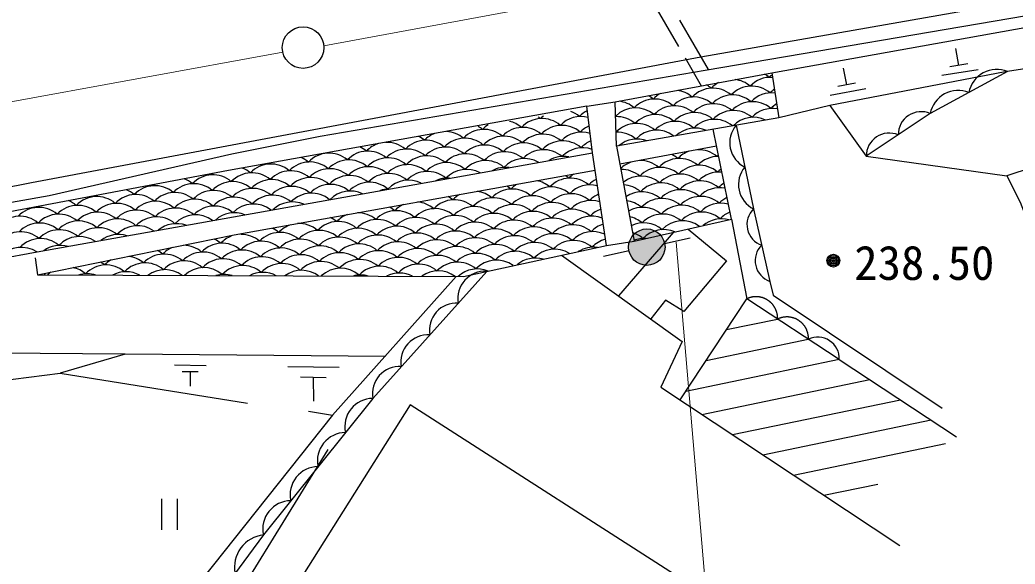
# Model space of a CAD drawing. Units: millimetres, scale not verified. Extents: x 40000 to 680000, y 20000 to 380000.
# Drawn here: x 157184 to 195454, y 256520 to 277451 of the extents above; entities that cross this region are included whole.
import ezdxf
from ezdxf.enums import TextEntityAlignment as Align

# ---------------------------------------------------------------- set-up
doc = ezdxf.new("R2010")
doc.units = ezdxf.units.MM
doc.header["$LTSCALE"] = 1000
doc.header["$PDMODE"] = 32
doc.header["$PDSIZE"] = 500
doc.linetypes.add('CHAIN', pattern=[18.5, 12, -1.5, 3.5, -1.5])
for name, color, linetype, lineweight in [('M-BGD', 7, 'Continuous', 25), ('M-BMK', 2, 'CHAIN', 13), ('M-BMK-SRVR', 3, 'Continuous', 25), ('M-STR-HTXT', 7, 'Continuous', 13)]:
    doc.layers.add(name, color=color, linetype=linetype, lineweight=lineweight)
doc.styles.add('ＭＳ ゴシック', font='')
doc.styles.get('ＭＳ ゴシック').set_extended_font_data('MS Gothic')

msp = doc.modelspace()

# ---------------------------------------------------------------- hatches: boundary and pattern name
at = {"layer": 'M-BGD'}
msp.add_hatch(color=256, dxfattribs=at).paths.add_polyline_path([(181977, 268857, -0.41421), (181438, 268027, -0.41421), (180607, 268565, -1)])

# ---------------------------------------------------------------- linework, layer by layer
for p, q in [((183372, 276028), (230531, 284332)), ((186098, 275421), (205454, 278876)), ((181507, 278152), (182511, 276422)), ((182550, 277435), (183657, 275539)), ((205444, 277029), (195070, 275455)), ((193287, 275700), (193177, 276351)), ((182761, 275990), (183386, 274914)), ((188977, 274950), (188854, 275592)), ((193636, 275757), (192938, 275644)), ((180079, 274295), (186098, 275421)), ((186098, 275421), (186364, 273687)), ((195070, 275455), (188326, 274165)), ((194030, 275535), (192635, 275308)), ((189716, 274801), (188339, 274548)), ((189321, 275013), (188633, 274887)), ((178991, 274135), (165210, 271660)), ((178991, 274135), (180079, 274295)), ((179201, 272340), (178991, 274135)), ((180130, 272595), (180079, 274295)), ((188326, 274165), (186364, 273687)), ((188326, 274165), (189727, 272206)), ((186364, 273687), (180130, 272595)), ((184543, 269785), (183837, 273244)), ((180130, 272595), (180800, 268936)), ((183969, 272595), (180258, 271899)), ((157848, 268528), (179201, 272340)), ((179736, 268771), (179201, 272340)), ((189727, 272206), (195141, 271456)), ((165210, 271660), (138028, 266534)), ((165423, 269187), (179302, 271666)), ((180800, 268936), (184543, 269785)), ((184543, 269785), (185134, 266723)), ((157859, 267640), (165423, 269187)), ((180210, 266832), (182328, 269283)), ((181977, 268857), (182955, 269066)), ((182876, 269407), (184362, 268179)), ((174236, 267585), (179736, 268771)), ((179736, 268771), (180800, 268936)), ((153400, 267719), (157848, 268528)), ((157774, 268295), (157859, 267640)), ((178014, 268400), (182654, 265086)), ((180607, 268565), (179629, 268357)), ((184362, 268179), (182720, 266230)), ((157859, 267640), (174236, 267585)), ((173964, 267586), (169199, 262249)), ((186025, 267393), (186146, 266860)), ((186146, 266860), (192647, 262518)), ((182015, 266672), (181442, 265952)), ((182720, 266230), (182015, 266672)), ((182573, 262836), (185134, 266723)), ((185133, 266722), (185136, 266722)), ((188693, 264389), (185134, 266723)), ((184354, 265539), (186318, 265947)), ((184354, 265539), (186318, 265947)), ((182654, 265086), (181830, 263329)), ((183574, 264355), (187501, 265171)), ((161226, 264589), (150533, 264675)), ((161226, 264589), (158734, 263868)), ((171240, 264507), (161226, 264589)), ((163123, 264182), (164345, 264164)), ((167482, 264120), (169460, 264091)), ((182794, 263172), (188683, 264396)), ((188693, 264389), (193205, 261418)), ((147641, 262415), (158734, 263868)), ((158734, 263868), (165933, 262706)), ((163425, 263933), (164036, 263924)), ((163730, 263928), (163732, 263358)), ((167971, 263717), (168960, 263703)), ((168465, 263710), (168469, 262786)), ((181830, 263329), (191016, 257237)), ((183413, 262279), (189862, 263619)), ((184586, 261501), (191041, 262843)), ((169199, 262249), (164176, 255931)), ((168278, 262402), (169199, 262249)), ((185758, 260724), (192220, 262066)), ((186931, 259946), (192776, 261161)), ((160667, 247357), (169032, 260931)), ((188104, 259168), (190171, 259598)), ((162634, 259036), (162634, 257836)), ((163234, 259036), (163234, 257836))]:
    msp.add_line(p, q, dxfattribs=at)
for points in [[(183541, 275520), (196495, 277721), (209365, 280007), (227483, 283309), (230192, 283715)], [(135395, 267023), (147389, 269170), (157633, 271202), (183372, 276028)], [(135366, 266630), (158311, 270694), (165338, 272302), (168725, 272980), (183541, 275520)], [(195163, 275469), (192189, 273850), (189727, 272206)], [(184726, 273400), (185397, 270182), (186025, 267393)], [(175139, 267779), (170754, 262894), (166546, 257642), (162199, 251730), (159024, 247332)], [(186321, 265945), (186321, 265960), (186321, 265975), (186321, 265989), (186321, 266004), (186320, 266019), (186319, 266033), (186318, 266048), (186317, 266063), (186315, 266077), (186313, 266092), (186311, 266106), (186308, 266121), (186306, 266135), (186303, 266149), (186300, 266164), (186296, 266178), (186292, 266192), (186288, 266206), (186284, 266220), (186280, 266234), (186275, 266248), (186270, 266262), (186265, 266276), (186259, 266290), (186254, 266303), (186248, 266316), (186242, 266330), (186235, 266343), (186229, 266356), (186222, 266369), (186215, 266382), (186207, 266395), (186200, 266407), (186192, 266420), (186184, 266432), (186176, 266444), (186168, 266456), (186159, 266468), (186150, 266480), (186141, 266491), (186132, 266503), (186122, 266514), (186113, 266525), (186103, 266536), (186093, 266547), (186083, 266557), (186072, 266568), (186062, 266578), (186051, 266588), (186040, 266598), (186029, 266607), (186018, 266617), (186006, 266626), (185995, 266635), (185983, 266644), (185971, 266652), (185959, 266661), (185947, 266669), (185934, 266677), (185922, 266684), (185909, 266692), (185897, 266699), (185884, 266706), (185871, 266713), (185858, 266720), (185844, 266726), (185831, 266732), (185818, 266738), (185804, 266744), (185790, 266749), (185777, 266754), (185763, 266759), (185749, 266764), (185735, 266768), (185721, 266772), (185707, 266776), (185693, 266780), (185678, 266783), (185664, 266787), (185650, 266790), (185635, 266792), (185621, 266795), (185606, 266797), (185592, 266799), (185577, 266800), (185562, 266802), (185548, 266803), (185533, 266804), (185518, 266804), (185504, 266804), (185489, 266805), (185474, 266804), (185460, 266804), (185445, 266803), (185430, 266802), (185416, 266801), (185401, 266800), (185387, 266798), (185372, 266796), (185358, 266794), (185343, 266791), (185329, 266788), (185314, 266785), (185300, 266782), (185286, 266778), (185272, 266775), (185258, 266771), (185243, 266766), (185230, 266762), (185216, 266757), (185202, 266752), (185188, 266747), (185175, 266741), (185161, 266736), (185148, 266730), (185134, 266723)], [(187507, 265167), (187507, 265182), (187507, 265197), (187507, 265211), (187507, 265226), (187506, 265241), (187505, 265255), (187504, 265270), (187503, 265285), (187501, 265299), (187499, 265314), (187497, 265328), (187495, 265343), (187492, 265357), (187489, 265371), (187486, 265386), (187482, 265400), (187479, 265414), (187475, 265428), (187470, 265442), (187466, 265456), (187461, 265470), (187456, 265484), (187451, 265498), (187446, 265511), (187440, 265525), (187434, 265538), (187428, 265552), (187422, 265565), (187415, 265578), (187408, 265591), (187401, 265604), (187394, 265617), (187386, 265629), (187378, 265642), (187370, 265654), (187362, 265666), (187354, 265678), (187345, 265690), (187336, 265702), (187327, 265713), (187318, 265725), (187309, 265736), (187299, 265747), (187289, 265758), (187279, 265769), (187269, 265779), (187259, 265790), (187248, 265800), (187237, 265810), (187226, 265820), (187215, 265829), (187204, 265839), (187193, 265848), (187181, 265857), (187169, 265866), (187157, 265874), (187145, 265883), (187133, 265891), (187121, 265899), (187108, 265906), (187096, 265914), (187083, 265921), (187070, 265928), (187057, 265935), (187044, 265942), (187031, 265948), (187017, 265954), (187004, 265960), (186990, 265966), (186977, 265971), (186963, 265976), (186949, 265981), (186935, 265986), (186921, 265990), (186907, 265994), (186893, 265998), (186879, 266002), (186865, 266005), (186850, 266009), (186836, 266011), (186821, 266014), (186807, 266017), (186792, 266019), (186778, 266021), (186763, 266022), (186749, 266024), (186734, 266025), (186719, 266026), (186705, 266026), (186690, 266026), (186675, 266027), (186661, 266026), (186646, 266026), (186631, 266025), (186617, 266024), (186602, 266023), (186587, 266022), (186573, 266020), (186558, 266018), (186544, 266016), (186529, 266013), (186515, 266010), (186501, 266007), (186486, 266004), (186472, 266000), (186458, 265997), (186444, 265993), (186430, 265988), (186416, 265984), (186402, 265979), (186388, 265974), (186374, 265969), (186361, 265963), (186347, 265958), (186334, 265952), (186321, 265945)]]:
    msp.add_lwpolyline(points, dxfattribs=at)
for points in [[(195141, 271456), (195649, 270440), (196072, 269339), (196834, 267984), (197088, 267984), (209534, 271625), (208772, 275943)], [(183541, 255369), (172196, 262650), (161951, 246394), (173127, 239113)]]:
    msp.add_lwpolyline(points, close=True, dxfattribs=at)
for centre, radius in [((181292, 268711), 700), ((188464, 268191), 250), ((188464, 268191), 200), ((188464, 268191), 150), ((188464, 268191), 100), ((188464, 268191), 50), ((188464, 268191), 20)]:
    msp.add_circle(centre, radius, dxfattribs=at)
for centre, radius, start, end in [((149968, 259202), 72979, 50.0448, 50.0448), ((131275, 399000), 123542, 277.57349, 284.53933), ((194753, 274453), 1096, 67.9903, 169.1396), ((186058, 274155), 1088, 86.4532, 136.6028), ((185293, 274415), 1088, 49.3972, 61.2364), ((186791, 274494), 1088, 128.8057, 136.6028), ((183827, 273737), 1088, 49.3972, 136.6028), ((183062, 273998), 1088, 49.3972, 61.2171), ((184560, 274076), 1088, 117.7862, 136.6028), ((185325, 273816), 1088, 49.3972, 136.6028), ((184560, 274076), 1088, 49.3972, 83.4148), ((186823, 273894), 1088, 125.2117, 136.6028), ((181596, 273320), 1088, 49.3972, 136.6028), ((180831, 273580), 1088, 49.3972, 61.1979), ((182329, 273659), 1088, 117.8274, 136.6028), ((183094, 273399), 1088, 49.3972, 136.6028), ((182329, 273659), 1088, 49.3972, 83.3736), ((184592, 273477), 1088, 49.3972, 136.6028), ((186089, 273556), 1088, 83.192, 136.6028), ((193265, 273643), 1096, 67.9903, 169.1396), ((180862, 272981), 1088, 49.3972, 134.8563), ((180098, 273242), 1088, 49.3972, 83.3324), ((182360, 273060), 1088, 49.3972, 136.6028), ((183858, 273138), 1088, 49.3972, 136.6028), ((185356, 273217), 1088, 49.3972, 136.6028), ((186121, 272956), 1088, 79.8782, 136.6028), ((186854, 273295), 1088, 121.7268, 136.6028), ((177259, 272568), 1088, 49.3972, 136.6028), ((176494, 272829), 1088, 49.3972, 55.6166), ((177992, 272907), 1088, 128.3579, 136.6028), ((178757, 272647), 1088, 74.7902, 136.6028), ((177992, 272907), 1088, 49.3972, 70.0092), ((179490, 272986), 1088, 116.1381, 136.6028), ((180129, 272642), 1088, 49.3972, 91.7434), ((181627, 272721), 1088, 49.3972, 136.6028), ((183125, 272799), 1088, 49.3972, 136.6028), ((184623, 272878), 1088, 49.3972, 136.6028), ((185388, 272618), 1088, 64.3616, 135.5017), ((191842, 273036), 884, 66.9453, 180.5166), ((174263, 272411), 1088, 49.3972, 60.0765), ((175761, 272490), 1088, 121.5845, 136.6028), ((176526, 272229), 1088, 49.3972, 136.6028), ((175761, 272490), 1088, 49.3972, 76.7827), ((178023, 272308), 1088, 49.3972, 136.6028), ((179521, 272386), 1088, 113.9999, 136.6028), ((180894, 272382), 1088, 49.3972, 135.8183), ((182392, 272461), 1088, 49.3972, 136.6028), ((183156, 272200), 1088, 66.8147, 133.0486), ((183890, 272539), 1088, 50.2431, 136.6028), ((185524, 272727), 1044, 139.8685, 243.6941), ((172032, 271994), 1088, 49.3972, 63.8977), ((173530, 272072), 1088, 111.8965, 136.6028), ((174294, 271812), 1088, 49.3972, 136.6028), ((173530, 272072), 1088, 49.3972, 86.5896), ((175028, 272151), 1088, 49.3972, 136.6028), ((175792, 271891), 1088, 49.3972, 136.6028), ((177290, 271969), 1088, 49.3972, 136.6028), ((178788, 272048), 1088, 72.5861, 136.6028), ((180161, 272043), 1088, 49.3972, 92.4401), ((180925, 271783), 1088, 69.4407, 130.4227), ((181658, 272122), 1088, 52.0832, 136.6028), ((190612, 272214), 884, 66.9453, 180.5166), ((169800, 271577), 1088, 49.3972, 65.1452), ((171298, 271655), 1088, 107.4482, 136.6028), ((171298, 271655), 1088, 49.3972, 93.0432), ((172063, 271395), 1088, 49.3972, 136.6028), ((172796, 271734), 1088, 49.3972, 136.6028), ((173561, 271473), 1088, 49.3972, 136.6028), ((175059, 271552), 1088, 49.3972, 136.6028), ((176557, 271630), 1088, 49.3972, 136.6028), ((178055, 271709), 1088, 49.3972, 136.6028), ((178820, 271448), 1088, 70.3434, 136.6028), ((179553, 271787), 1088, 111.8863, 136.6028), ((167569, 271159), 1088, 49.3972, 66.4326), ((169067, 271238), 1088, 49.3972, 136.6028), ((168303, 271498), 1088, 49.3972, 50.3499), ((169800, 271577), 1088, 135.3462, 136.6028), ((170565, 271316), 1088, 49.3972, 136.6028), ((171330, 271056), 1088, 49.3972, 136.6028), ((172828, 271134), 1088, 49.3972, 136.6028), ((174326, 271213), 1088, 49.3972, 136.6028), ((175824, 271291), 1088, 49.3972, 136.6028), ((176588, 271031), 1088, 59.8527, 136.6028), ((177322, 271370), 1088, 49.3972, 136.6028), ((178086, 271110), 1088, 79.201, 121.0481), ((182542, 271032), 1088, 49.3972, 136.6028), ((181777, 271293), 1088, 49.3972, 64.2568), ((183275, 271371), 1088, 109.4311, 136.6028), ((183275, 271371), 1088, 49.3972, 91.8134), ((184040, 271111), 1088, 89.4327, 136.6028), ((184773, 271450), 1088, 132.4199, 136.6028), ((165338, 270742), 1088, 49.3972, 67.7647), ((166836, 270820), 1088, 49.3972, 136.6028), ((166071, 271081), 1088, 49.3972, 51.309), ((167569, 271159), 1088, 134.0588, 136.6028), ((168334, 270899), 1088, 49.3972, 136.6028), ((169099, 270639), 1088, 49.3972, 136.6028), ((169832, 270977), 1088, 49.3972, 136.6028), ((170597, 270717), 1088, 49.3972, 136.6028), ((172095, 270796), 1088, 49.3972, 136.6028), ((173592, 270874), 1088, 49.3972, 136.6028), ((175090, 270953), 1088, 49.3972, 136.6028), ((175855, 270692), 1088, 82.148, 118.1011), ((181044, 270954), 1088, 109.7997, 134.038), ((181044, 270954), 1088, 49.3972, 91.4448), ((181808, 270693), 1088, 49.3972, 136.6028), ((183306, 270772), 1088, 49.3972, 136.6028), ((184804, 270850), 1088, 127.0858, 136.6028), ((185859, 271118), 1044, 139.8685, 243.6941), ((163107, 270325), 1088, 49.3972, 68.6833), ((164605, 270403), 1088, 49.3972, 136.6028), ((163840, 270663), 1088, 49.3972, 52.2823), ((165338, 270742), 1088, 132.7266, 136.6028), ((166103, 270482), 1088, 49.3972, 136.6028), ((167601, 270560), 1088, 49.3972, 136.6028), ((168365, 270300), 1088, 49.3972, 136.6028), ((169863, 270378), 1088, 49.3972, 136.6028), ((171361, 270457), 1088, 49.3972, 136.6028), ((172859, 270535), 1088, 49.3972, 136.6028), ((173624, 270275), 1088, 85.6613, 114.5878), ((174357, 270614), 1088, 61.3954, 136.6028), ((178349, 270277), 1088, 49.3972, 136.6028), ((177585, 270538), 1088, 49.3972, 58.1656), ((179082, 270616), 1088, 123.9608, 136.6028), ((180310, 270615), 1088, 49.3972, 90.8749), ((181075, 270355), 1088, 49.3972, 129.2931), ((182573, 270433), 1088, 49.3972, 136.6028), ((184071, 270512), 1088, 84.5766, 136.6028), ((162374, 269986), 1088, 49.3972, 136.6028), ((161609, 270246), 1088, 49.3972, 52.2675), ((163107, 270325), 1088, 132.6751, 136.6028), ((163872, 270064), 1088, 49.3972, 136.6028), ((165369, 270143), 1088, 49.3972, 136.6028), ((166134, 269882), 1088, 49.3972, 136.6028), ((166867, 270221), 1088, 49.3972, 136.6028), ((167632, 269961), 1088, 49.3972, 136.6028), ((169130, 270039), 1088, 49.3972, 136.6028), ((170628, 270118), 1088, 49.3972, 136.6028), ((172126, 270196), 1088, 62.9916, 136.6028), ((175353, 270120), 1088, 49.3972, 59.649), ((176851, 270199), 1088, 121.4128, 136.6028), ((177616, 269938), 1088, 49.3972, 136.6028), ((176851, 270199), 1088, 49.3972, 78.8399), ((179114, 270017), 1088, 75.2166, 136.6028), ((179847, 270356), 1088, 117.0251, 136.6028), ((180342, 270016), 1088, 49.3972, 86.7369), ((181840, 270094), 1088, 49.3972, 136.6028), ((183338, 270173), 1088, 49.3972, 136.6028), ((184102, 269912), 1088, 79.5911, 136.6028), ((184836, 270251), 1088, 121.9798, 136.6028), ((160142, 269568), 1088, 49.3972, 136.6028), ((159378, 269829), 1088, 49.3972, 52.032), ((160876, 269907), 1088, 133.0067, 136.6028), ((161640, 269647), 1088, 49.3972, 136.6028), ((160876, 269907), 1088, 49.3972, 68.3517), ((163138, 269725), 1088, 49.3972, 136.6028), ((164636, 269804), 1088, 49.3972, 136.6028), ((165401, 269544), 1088, 49.3972, 136.6028), ((166899, 269622), 1088, 49.3972, 136.6028), ((168397, 269701), 1088, 50.1622, 136.6028), ((169895, 269779), 1088, 64.6489, 135.6002), ((171393, 269858), 1088, 90.3331, 109.916), ((173122, 269703), 1088, 49.3972, 61.179), ((174620, 269781), 1088, 118.5333, 136.6028), ((175385, 269521), 1088, 49.3972, 136.6028), ((174620, 269781), 1088, 49.3972, 81.7193), ((176118, 269860), 1088, 49.3972, 136.6028), ((176883, 269600), 1088, 49.3972, 136.6028), ((178381, 269678), 1088, 49.3972, 136.6028), ((179879, 269757), 1088, 113.847, 136.6028), ((181106, 269755), 1088, 49.3972, 124.7567), ((181871, 269495), 1088, 49.3972, 136.6028), ((182604, 269834), 1088, 49.3972, 136.6028), ((183369, 269574), 1088, 49.3972, 136.6028), ((184867, 269652), 1088, 117.0384, 136.6028), ((157911, 269151), 1088, 49.3972, 136.6028), ((157146, 269411), 1088, 49.3972, 51.7973), ((158644, 269490), 1088, 133.3352, 136.6028), ((159409, 269230), 1088, 49.3972, 136.6028), ((158644, 269490), 1088, 49.3972, 68.0232), ((160907, 269308), 1088, 49.3972, 136.6028), ((162405, 269387), 1088, 49.3972, 136.6028), ((163170, 269126), 1088, 49.3972, 136.6028), ((163903, 269465), 1088, 49.3972, 136.6028), ((164668, 269205), 1088, 49.3972, 136.6028), ((166166, 269283), 1088, 51.4562, 136.6028), ((167663, 269362), 1088, 66.3764, 133.8727), ((170891, 269286), 1088, 49.3972, 62.7612), ((172389, 269364), 1088, 115.1325, 136.6028), ((173154, 269104), 1088, 49.3972, 136.6028), ((172389, 269364), 1088, 49.3972, 85.1201), ((173887, 269443), 1088, 49.3972, 136.6028), ((174651, 269182), 1088, 49.3972, 136.6028), ((176149, 269261), 1088, 49.3972, 136.6028), ((177647, 269339), 1088, 49.3972, 136.6028), ((179145, 269418), 1088, 71.8622, 136.6028), ((180373, 269417), 1088, 49.3972, 82.525), ((181138, 269156), 1088, 49.3972, 120.3779), ((182636, 269235), 1088, 49.3972, 136.6028), ((184134, 269313), 1088, 74.4236, 136.6028), ((157178, 268812), 1088, 49.3972, 136.6028), ((158676, 268891), 1088, 49.3972, 136.6028), ((160174, 268969), 1088, 49.3972, 136.6028), ((161672, 269048), 1088, 49.3972, 136.6028), ((162436, 268787), 1088, 49.3972, 136.6028), ((163934, 268866), 1088, 52.7764, 136.6028), ((165432, 268944), 1088, 68.1856, 132.0635), ((168660, 268868), 1088, 49.3972, 64.4028), ((170158, 268947), 1088, 110.7193, 136.6028), ((170158, 268947), 1088, 49.3972, 89.5334), ((171656, 269025), 1088, 49.3972, 136.6028), ((172420, 268765), 1088, 49.3972, 136.6028), ((173918, 268843), 1088, 49.3972, 136.6028), ((175416, 268922), 1088, 49.3972, 136.6028), ((176914, 269000), 1088, 49.3972, 136.6028), ((177679, 268740), 1088, 49.3972, 136.6028), ((178412, 269079), 1088, 49.3972, 136.6028), ((179177, 268819), 1088, 68.4061, 136.6028), ((179910, 269157), 1088, 110.7165, 136.6028), ((180405, 268817), 1088, 49.3972, 78.2107), ((181903, 268896), 1088, 49.3972, 136.6028), ((183400, 268974), 1088, 49.3972, 136.6028), ((184165, 268714), 1088, 74.8717, 130.6834), ((184898, 269053), 1088, 112.2128, 136.6028), ((185981, 269581), 838, 134.2178, 251.1646), ((157943, 268552), 1088, 49.3972, 136.6028), ((159440, 268630), 1088, 49.3972, 136.6028), ((160205, 268370), 1088, 49.3972, 136.6028), ((160938, 268709), 1088, 49.3972, 136.6028), ((161703, 268449), 1088, 54.1252, 136.6028), ((163201, 268527), 1088, 70.0916, 130.1575), ((166428, 268451), 1088, 49.3972, 64.471), ((167926, 268529), 1088, 107.7041, 136.6028), ((167926, 268529), 1088, 49.3972, 93.8831), ((169424, 268608), 1088, 49.3972, 136.6028), ((170189, 268348), 1088, 49.3972, 136.6028), ((170922, 268686), 1088, 49.3972, 136.6028), ((171687, 268426), 1088, 49.3972, 136.6028), ((173185, 268505), 1088, 49.3972, 136.6028), ((174683, 268583), 1088, 49.3972, 136.6028), ((176181, 268662), 1088, 49.3972, 136.6028), ((176945, 268401), 1088, 49.3972, 136.6028), ((178443, 268480), 1088, 49.3972, 136.6028), ((179941, 268558), 1088, 107.6227, 136.6028), ((181169, 268557), 1088, 49.3972, 116.118), ((182667, 268636), 1088, 53.2799, 136.6028), ((157209, 268213), 1088, 49.3972, 136.6028), ((157974, 267953), 1088, 49.3972, 136.6028), ((158707, 268291), 1088, 49.3972, 136.6028), ((159472, 268031), 1088, 55.5054, 136.6028), ((160970, 268110), 1088, 72.1142, 128.1349), ((165695, 268112), 1088, 110.5666, 136.6028), ((165695, 268112), 1088, 49.3972, 91.0206), ((167193, 268191), 1088, 49.3972, 136.6028), ((168691, 268269), 1088, 49.3972, 136.6028), ((169456, 268009), 1088, 49.3972, 136.6028), ((170954, 268087), 1088, 49.3972, 136.6028), ((172452, 268166), 1088, 49.3972, 136.6028), ((173950, 268244), 1088, 49.3972, 136.6028), ((174714, 267984), 1088, 49.3972, 136.6028), ((175448, 268323), 1088, 49.3972, 136.6028), ((176212, 268062), 1088, 49.3972, 136.6028), ((177710, 268141), 1088, 49.3972, 136.6028), ((179208, 268219), 1088, 64.8243, 136.6028), ((180436, 268218), 1088, 49.3972, 73.7596), ((181201, 267958), 1088, 86.3041, 111.9459), ((181934, 268297), 1088, 66.3121, 136.6028), ((157241, 267614), 1088, 56.9202, 136.6028), ((158739, 267692), 1088, 74.2811, 125.968), ((163464, 267695), 1088, 112.7679, 136.6028), ((163464, 267695), 1088, 49.3972, 88.8193), ((164962, 267773), 1088, 49.3972, 136.6028), ((164197, 268034), 1088, 49.3972, 63.7757), ((166460, 267852), 1088, 49.3972, 136.6028), ((167225, 267591), 1088, 49.3972, 136.6028), ((167958, 267930), 1088, 49.3972, 136.6028), ((168722, 267670), 1088, 49.3972, 136.6028), ((170220, 267748), 1088, 49.3972, 136.6028), ((171718, 267827), 1088, 49.3972, 136.6028), ((172483, 267567), 1088, 49.3972, 136.6028), ((173216, 267905), 1088, 49.3972, 136.6028), ((173981, 267645), 1088, 49.3972, 136.6028), ((175479, 267724), 1088, 49.3972, 136.6028), ((176977, 267802), 1088, 49.3972, 136.6028), ((178475, 267881), 1088, 49.3972, 136.6028), ((179239, 267620), 1088, 81.9111, 122.4286), ((179973, 267959), 1088, 104.5554, 136.6028), ((186295, 268187), 838, 134.2178, 251.1646), ((161233, 267277), 1088, 49.3972, 83.0753), ((162731, 267356), 1088, 49.3972, 136.6028), ((161966, 267616), 1088, 49.3972, 62.6584), ((164229, 267434), 1088, 49.3972, 136.6028), ((165727, 267513), 1088, 49.3972, 136.6028), ((166491, 267252), 1088, 49.3972, 136.6028), ((167989, 267331), 1088, 49.3972, 136.6028), ((169487, 267410), 1088, 49.3972, 136.6028), ((170985, 267488), 1088, 49.3972, 136.6028), ((171750, 267228), 1088, 49.3972, 136.6028), ((173248, 267306), 1088, 49.3972, 136.6028), ((174746, 267385), 1088, 49.3972, 136.6028), ((176244, 267463), 1088, 49.3972, 136.6028), ((177008, 267203), 1088, 73.9041, 130.4357), ((177742, 267542), 1088, 58.0865, 136.6028), ((159002, 266860), 1088, 49.3972, 77.5297), ((160499, 266938), 1088, 49.3972, 136.6028), ((159735, 267199), 1088, 49.3972, 59.5604), ((161233, 267277), 1088, 120.0397, 136.6028), ((161997, 267017), 1088, 49.3972, 136.6028), ((163495, 267095), 1088, 49.3972, 136.6028), ((164260, 266835), 1088, 49.3972, 133.7297), ((164993, 267174), 1088, 49.3972, 136.6028), ((165758, 266914), 1088, 49.3972, 136.6028), ((167256, 266992), 1088, 49.3972, 136.6028), ((168754, 267071), 1088, 49.3972, 136.6028), ((169519, 266810), 1088, 49.3972, 133.1889), ((170252, 267149), 1088, 49.3972, 136.6028), ((171017, 266889), 1088, 49.3972, 136.6028), ((172514, 266967), 1088, 49.3972, 136.6028), ((174012, 267046), 1088, 49.3972, 136.6028), ((175510, 267124), 1088, 53.5423, 136.6028), ((157504, 266781), 1088, 52.0476, 56.6384), ((159002, 266860), 1088, 125.5853, 134.2652), ((159766, 266600), 1088, 71.7546, 107.8588), ((161264, 266678), 1088, 60.7266, 118.8868), ((162762, 266757), 1088, 52.6615, 126.952), ((165025, 266575), 1088, 73.0009, 106.6125), ((166523, 266653), 1088, 61.5041, 118.1093), ((168021, 266732), 1088, 53.2841, 126.3293), ((170283, 266550), 1088, 74.3441, 105.2693), ((171781, 266628), 1088, 62.3017, 117.3117), ((173279, 266707), 1088, 53.916, 125.6974), ((175068, 266740), 1042, 86.1191, 190.0648), ((174777, 266786), 1088, 67.5947, 132.6427), ((173972, 265519), 1042, 86.1191, 190.0648), ((172876, 264297), 1042, 86.1191, 190.0648), ((187865, 264420), 829, 357.9011, 115.5797), ((171779, 263076), 1042, 86.1191, 190.0648), ((170762, 261809), 1084, 90.4325, 192.1645), ((169710, 260496), 1084, 90.4325, 192.1645), ((168658, 259184), 1084, 90.4325, 192.1645), ((167606, 257871), 1084, 90.4325, 192.1645), ((166689, 256399), 1252, 96.5505, 190.7908)]:
    msp.add_arc(centre, radius, start, end, dxfattribs=at)
msp.add_point((188464, 268191), dxfattribs=at)
at = {"layer": 'M-BMK'}
for p, q in [((168871, 276448), (266329, 294568)), ((167292, 276213), (99791, 263853))]:
    msp.add_line(p, q, dxfattribs=at)
at = {"layer": 'M-BMK-SRVR'}
msp.add_circle((168073, 276386), 800, dxfattribs=at)
at = {"layer": 'M-STR-HTXT'}
msp.add_line((184051, 249781), (182424, 268899), dxfattribs=at)

# ---------------------------------------------------------------- texts
at = {"layer": 'M-BGD', "style": 'ＭＳ ゴシック'}
msp.add_text('238.50', height=1320, dxfattribs=at).set_placement((191962, 268110), align=Align.MIDDLE_CENTER)

doc.saveas('drawing.dxf')
